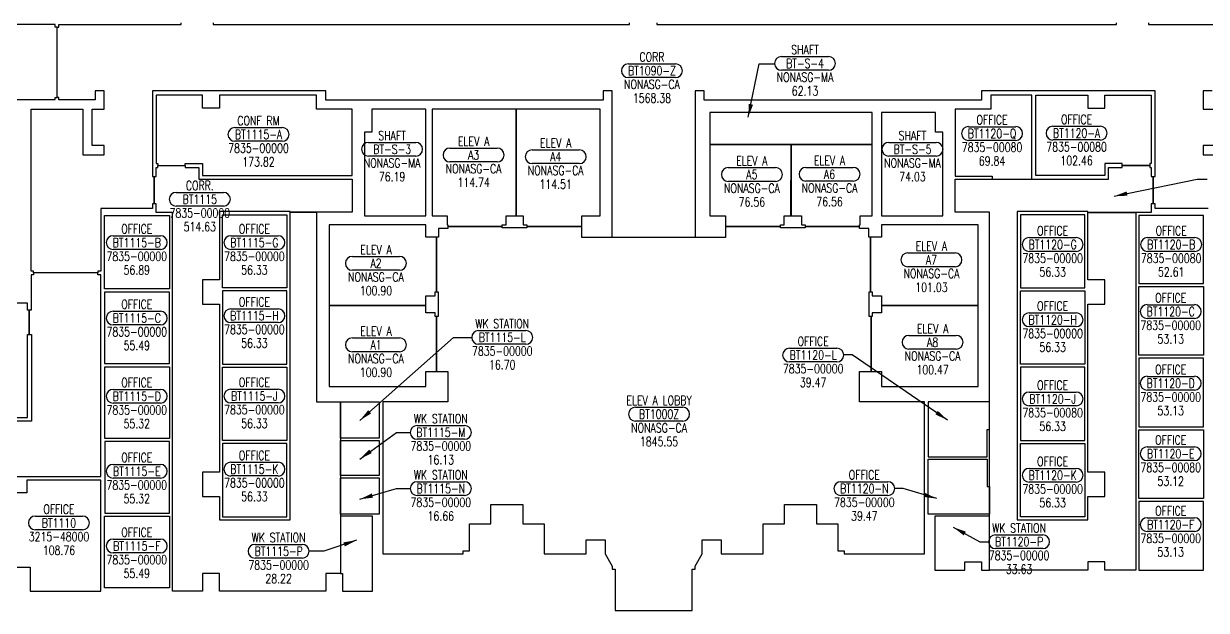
# Model space of a CAD drawing. Extents: x 3045 to 7103, y 18060 to 20148.
# Drawn here: x 4190 to 5742, y 18141 to 18911 of the extents above; entities that cross this region are included whole.
import ezdxf
from ezdxf.enums import TextEntityAlignment as Align

# ---------------------------------------------------------------- set-up
doc = ezdxf.new("R2010")
doc.units = 0
doc.header["$MEASUREMENT"] = 0
doc.layers.get('0').update_dxf_attribs({"linetype": 'CONTINUOUS'})
for name, color, linetype in [('AREA', 3, 'CONTINUOUS'), ('AREA2', 1, 'CONTINUOUS'), ('COSTC', 6, 'CONTINUOUS'), ('PLINE2', 5, 'CONTINUOUS'), ('ROOMNA', 4, 'CONTINUOUS'), ('ROOMNO', 4, 'CONTINUOUS'), ('ROOMOV', 4, 'CONTINUOUS')]:
    doc.layers.add(name, color=color, linetype=linetype)
doc.styles.get("Standard").update_dxf_attribs({"font": 'simplex.shx', "width": 0.75})
doc.dimstyles.get("Standard").update_dxf_attribs({"dimtxt": 0.18, "dimasz": 0.18, "dimexe": 0.18, "dimexo": 0.0625, "dimgap": 0.09, "dimtad": 0, "dimtih": 1, "dimtoh": 1, "dimdec": 4, "dimzin": 0, "dimtxsty": 'STANDARD', "dimcen": 0.09, "dimazin": 3, "dimtfac": 1, "dimtdec": 4, "dimtofl": 0, "dimtmove": 0, "dimatfit": 3, "dimtolj": 1, "dimtzin": 0})

# ---------------------------------------------------------------- blocks, each defined once
blk = doc.blocks.new('ROOM')
at = {"layer": 'ROOMOV'}
for p, q in [((-31, 9), (31, 9)), ((31, -9), (-31, -9))]:
    blk.add_line(p, q, dxfattribs=at)
for centre, start, end in [((-31, 0), 90, 270), ((31, 0), 270, 90)]:
    blk.add_arc(centre, 9.04, start, end, dxfattribs=at)
at = {"color": 0, "width": 0.75, "flags": 1}
for tag, p in [('FLTYPE', (-60, -48)), ('FLFIN', (-60, -36)), ('USER1', (60, -48)), ('ICRA', (60, -36)), ('FLCOND', (-60, -60)), ('USER2', (60, -60)), ('WLFIN', (-60, -72)), ('SITE', (-24, -72)), ('UCODE', (24, -72)), ('USER3', (60, -72)), ('WLCOND', (-60, -96)), ('WLTYPE', (-60, -84)), ('BLDG', (-24, -84)), ('FLR', (-24, -96)), ('UDESC', (24, -84)), ('FCODE', (24, -96)), ('USER4', (60, -84)), ('USER5', (60, -96)), ('CLFIN', (-60, -108)), ('COSTCD', (-24, -108)), ('FDESC', (24, -108)), ('USER6', (60, -108)), ('CLTYPE', (-60, -120)), ('DEPTD', (-24, -120)), ('DIVISION', (24, -120)), ('USER7', (60, -120)), ('CLCOND', (-60, -132)), ('RDES', (-24, -132)), ('CONTACT', (24, -132)), ('USER8', (60, -132)), ('CLHT', (-60, -144)), ('BASE', (-60, -156)), ('CHDATE', (-24, -144)), ('CBACK', (-24, -156)), ('PRCONTACT', (24, -156)), ('OCCUP', (24, -144)), ('BLOCK2', (60, -156)), ('BLOCK', (60, -144))]:
    blk.add_attdef(tag, text='', height=6, dxfattribs=at).set_placement(p, align=Align.MIDDLE_CENTER)
at = {"layer": 'AREA', "width": 0.75}
blk.add_attdef('AREA', text='', height=12, dxfattribs=at).set_placement((0, -36), align=Align.MIDDLE_CENTER)
at = {"layer": 'AREA2', "width": 0.75}
blk.add_attdef('AREA2', text='', height=12, dxfattribs=at).set_placement((0, -36), align=Align.MIDDLE_CENTER)
at = {"layer": 'COSTC', "width": 0.75}
blk.add_attdef('COSTC', text='', height=12, dxfattribs=at).set_placement((0, -18), align=Align.MIDDLE_CENTER)
at = {"layer": 'ROOMNA', "width": 0.75}
for tag, p in [('RMNAA', (0, 54)), ('RMNAB', (0, 36)), ('RMNAC', (0, 18))]:
    blk.add_attdef(tag, text='', height=12, dxfattribs=at).set_placement(p, align=Align.MIDDLE_CENTER)
at = {"layer": 'ROOMNO', "width": 0.75}
blk.add_attdef('RMNU', text='', height=12, dxfattribs=at).set_placement((0, 0), align=Align.MIDDLE_CENTER)

msp = doc.modelspace()

# ---------------------------------------------------------------- linework, layer by layer
at = {"layer": 'PLINE2', "color": 6}
for points in [[(4181.5, 18811.2), (4231.5, 18811.2), (4231.5, 18814.2), (4234, 18814.2), (4234, 18906.2), (4231.5, 18906.2), (4231.5, 18909.7), (4181, 18909.7)], [(5744.3, 18668.2), (5674.5, 18668.2), (5674.5, 18674.2), (5672, 18674.2), (5672, 18710.2), (5674.5, 18710.2), (5674.5, 18822.8), (5447, 18822.8), (5447, 18810.6), (5083, 18810.6), (5083, 18822.8), (5071, 18822.8), (5071, 18630.3), (4962.5, 18630.3), (4962.5, 18822.8), (4950.5, 18822.8), (4950.5, 18810.6), (4586.5, 18810.6), (4586.5, 18822.8), (4359, 18822.8), (4359, 18710.2), (4361.5, 18710.2), (4361.5, 18674.2), (4359, 18674.2), (4359, 18668.2), (4291.3, 18668.2), (4291.3, 18586.2), (4287.3, 18586.2), (4287.3, 18583.7), (4203.3, 18583.7), (4203.3, 18586.2), (4200, 18586.2), (4200, 18798.8), (4268, 18798.8), (4268, 18738.8), (4296, 18738.8), (4296, 18750.8), (4280, 18750.8), (4280, 18798.8), (4296, 18798.8), (4296, 18822.8), (4284, 18822.8), (4284, 18810.8), (4236.5, 18810.8), (4236.5, 18814.2), (4234, 18814.2), (4234, 18906.2), (4236.5, 18906.2), (4236.5, 18909.7), (4396.8, 18909.7), (4396.8, 18912.2)], [(4438.8, 18912.2), (4438.8, 18909.7), (4985.1, 18909.7), (4985.1, 18912.2)], [(5021.1, 18912.2), (5021.1, 18909.7), (5624, 18909.7), (5624, 18912.2)], [(5666, 18912.2), (5666, 18909.7), (5797, 18909.7)], [(5749.5, 18822.8), (5737.5, 18822.8), (5737.5, 18798.8), (5753.5, 18798.8)], [(5753.5, 18750.8), (5737.5, 18750.8), (5737.5, 18738.8), (5765.5, 18738.8)], [(4132.4, 18316.6), (4291.3, 18316.6), (4291.3, 18581.2), (4287.3, 18581.2), (4287.3, 18583.7), (4203.3, 18583.7), (4203.3, 18581.2), (4200, 18581.2), (4200, 18534.7), (4197.6, 18534.7), (4197.6, 18502.7), (4200.3, 18502.7), (4200.3, 18389), (4062.5, 18389)]]:
    msp.add_lwpolyline(points, dxfattribs=at)
for points in [[(4364, 18817.2), (4364, 18727.2), (4366, 18727.2), (4366, 18724.7), (4402, 18724.7), (4402, 18727.2), (4425, 18727.2), (4425, 18711.7), (4621, 18711.7), (4621, 18798.8), (4574.5, 18798.8), (4574.5, 18817.2), (4447, 18817.2), (4447, 18800.2), (4425, 18800.2), (4425, 18817.2)], [(5513, 18817.2), (5459, 18817.2), (5459, 18798.8), (5412.5, 18798.8), (5412.5, 18710.7), (5461, 18710.7), (5461, 18706.7), (5513, 18706.7)], [(5669.5, 18727.2), (5667.5, 18727.2), (5667.5, 18724.7), (5631.5, 18724.7), (5631.5, 18727.2), (5608.5, 18727.2), (5608.5, 18711.7), (5518, 18711.7), (5518, 18817.2), (5586.5, 18817.2), (5586.5, 18800.2), (5608.5, 18800.2), (5608.5, 18817.2), (5669.5, 18817.2)], [(4718, 18798.7), (4647, 18798.7), (4647, 18768.3), (4637.5, 18768.3), (4637.5, 18658.8), (4718, 18658.8)], [(4836.5, 18798.7), (4726, 18798.7), (4726, 18658.8), (4746, 18658.8), (4746, 18646.8), (4746.5, 18646.8), (4746.5, 18644.8), (4818, 18644.8), (4818, 18646.8), (4823, 18646.8), (4823, 18658.8), (4836.5, 18658.8)], [(4946.7, 18798.7), (4836.5, 18798.7), (4836.5, 18658.8), (4845.5, 18658.8), (4845.5, 18646.8), (4850.5, 18646.8), (4850.5, 18644.8), (4922.5, 18644.8), (4922.5, 18658.8), (4926.5, 18658.8), (4926.5, 18658.8), (4946.7, 18658.8)], [(5303.5, 18794.3), (5090.5, 18794.3), (5090.5, 18752.3), (5303.5, 18752.3)], [(5396, 18768.3), (5386.5, 18768.3), (5386.5, 18794.3), (5315.5, 18794.3), (5315.5, 18658.8), (5396, 18658.8)], [(5197, 18752.3), (5090.5, 18752.3), (5090.5, 18658.8), (5107, 18658.8), (5111, 18658.8), (5111, 18646.8), (5111, 18644.8), (5183, 18644.8), (5183, 18646.8), (5188, 18646.8), (5188, 18658.8), (5196.9, 18658.8)], [(5303.5, 18752.3), (5197, 18752.3), (5197, 18658.8), (5210.5, 18658.8), (5210.5, 18646.8), (5215.5, 18646.8), (5215.5, 18644.8), (5287, 18644.8), (5287, 18646.7), (5287.5, 18646.7), (5287.5, 18658.8), (5303.5, 18658.8)], [(4385.5, 18663.2), (4364, 18663.2), (4364, 18674.2), (4361.5, 18674.2), (4361.5, 18710.2), (4364, 18710.2), (4364, 18722.2), (4366, 18722.2), (4366, 18724.7), (4402, 18724.7), (4402, 18722.2), (4420, 18722.2), (4420, 18706.7), (4621, 18706.7), (4621, 18663.3), (4539.7, 18663.3), (4539.7, 18664.2), (4447, 18664.2), (4447, 18574.7), (4425, 18574.7), (4425, 18542.7), (4447, 18542.7), (4447, 18322.2), (4425, 18322.2), (4425, 18290.2), (4447, 18290.2), (4447, 18259.6), (4539.7, 18259.6), (4539.7, 18663.3), (4574.5, 18663.3), (4574.5, 18414.3), (4574.5, 18414.3), (4606, 18414.3), (4606, 18189.1), (4586.5, 18189.1), (4586.5, 18166.1), (4447, 18166.1), (4447, 18189.1), (4425, 18189.1), (4425, 18166.1), (4385.5, 18166.1)], [(5513, 18706.7), (5613.5, 18706.7), (5613.5, 18722.2), (5631.5, 18722.2), (5631.5, 18724.7), (5667.5, 18724.7), (5667.5, 18722.2), (5669.5, 18722.2), (5669.5, 18710.2), (5672, 18710.2), (5672, 18674.2), (5669.5, 18674.2), (5669.5, 18663.2), (5586.5, 18663.2), (5586.5, 18664.2), (5493.7, 18664.2), (5493.7, 18259.6), (5586.5, 18259.6), (5586.5, 18290.2), (5608.5, 18290.2), (5608.5, 18322.2), (5586.5, 18322.2), (5586.5, 18542.7), (5608.5, 18542.7), (5608.5, 18574.7), (5586.5, 18574.7), (5586.5, 18663.2), (5649.2, 18663.2), (5649.2, 18193.5), (5608.5, 18193.5), (5608.5, 18204.5), (5586.5, 18204.5), (5586.5, 18193.5), (5457.3, 18193.5), (5457.3, 18204.5), (5457.3, 18204.5), (5457.3, 18414.3), (5457.3, 18414.3), (5457.3, 18663.3), (5412.5, 18663.3), (5412.5, 18706.7), (5461, 18706.7), (5461, 18706.7), (5513, 18706.7)], [(4197.6, 18534.7), (4195.3, 18534.7), (4195.3, 18544.2), (4066.5, 18544.2), (4066.5, 18664.2), (4005.2, 18664.2), (4005.2, 18587.2), (4003, 18587.2), (4003, 18556.5), (4005.2, 18556.5), (4005.2, 18548.1), (3883, 18548.1), (3883, 18394), (4026.5, 18394), (4026.5, 18391.5), (4062.5, 18391.5), (4062.5, 18394), (4195.3, 18394), (4195.3, 18502.7), (4197.6, 18502.7)], [(4381.3, 18659.1), (4381.3, 18562.7), (4296.3, 18562.7), (4296.3, 18659.1)], [(4535.6, 18660.1), (4535.6, 18564.1), (4451.1, 18564.1), (4451.1, 18660.1)], [(5497.8, 18660.1), (5497.8, 18564.1), (5582.3, 18564.1), (5582.3, 18660.1)], [(5653.3, 18659.1), (5653.3, 18570), (5738.3, 18570), (5738.3, 18659.1)], [(4732, 18630.7), (4730, 18630.7), (4730, 18630.8), (4718, 18630.8), (4718, 18646.8), (4591, 18646.8), (4591, 18540.8), (4718, 18540.8), (4718, 18553.8), (4730, 18553.8), (4730, 18558.8), (4732, 18558.8)], [(5111, 18630.3), (4922.5, 18630.3), (4922.5, 18644.8), (4850.5, 18644.8), (4850.5, 18642.8), (4818, 18642.8), (4818, 18644.8), (4746.5, 18644.8), (4746.5, 18642.2), (4734.5, 18642.2), (4734.5, 18630.7), (4732, 18630.7), (4732, 18558.8), (4734, 18558.8), (4734, 18526.3), (4732, 18526.3), (4732, 18454.3), (4746.5, 18454.3), (4746.5, 18414.3), (4661.5, 18414.3), (4661.5, 18214.7), (4766.7, 18214.7), (4766.7, 18219), (4775.2, 18219), (4775.2, 18254.2), (4803.2, 18254.2), (4803.2, 18279.7), (4845.2, 18279.7), (4845.2, 18254.2), (4873.2, 18254.2), (4873.2, 18214.7), (4928.2, 18214.7), (4928.2, 18233.2), (4953.2, 18233.2), (4953.2, 18214.7), (4962.2, 18198.7), (4962.2, 18194.7), (4966.2, 18194.7), (4966.2, 18140.7), (5067.2, 18140.7), (5067.2, 18194.7), (5071.2, 18194.7), (5071.2, 18198.7), (5080.2, 18214.7), (5080.2, 18233.2), (5105.2, 18233.2), (5105.2, 18214.7), (5160.2, 18214.7), (5160.2, 18254.2), (5188.2, 18254.2), (5188.2, 18279.7), (5230.2, 18279.7), (5230.2, 18254.2), (5258.2, 18254.2), (5258.2, 18219), (5266.7, 18219), (5266.7, 18214.7), (5372, 18214.7), (5372, 18414.3), (5287, 18414.3), (5287, 18454.3), (5302.3, 18454.3), (5302.3, 18526.3), (5299.5, 18526.3), (5299.5, 18558.8), (5301.2, 18558.8), (5301.2, 18630.7), (5299, 18630.7), (5299, 18642.2), (5287, 18642.2), (5287, 18644.8), (5215.5, 18644.8), (5215.5, 18642.8), (5183, 18642.8), (5183, 18644.8), (5111, 18644.8)], [(5315.5, 18630.8), (5303.5, 18630.8), (5303.5, 18630.7), (5301.2, 18630.7), (5301.2, 18558.8), (5303.5, 18558.8), (5303.5, 18553.8), (5315.5, 18553.8), (5315.5, 18540.8), (5442.5, 18540.8), (5442.5, 18646.8), (5315.5, 18646.8)], [(4381.3, 18464.6), (4381.3, 18558.6), (4296.3, 18558.6), (4296.3, 18464.6)], [(4535.6, 18464), (4535.6, 18560), (4451.1, 18560), (4451.1, 18464)], [(5497.8, 18464), (5497.8, 18560), (5582.3, 18560), (5582.3, 18464)], [(5653.3, 18475.8), (5653.3, 18565.8), (5738.3, 18565.8), (5738.3, 18475.8)], [(4732, 18526.3), (4730, 18526.3), (4730, 18531.3), (4718, 18531.3), (4718, 18540.8), (4591, 18540.8), (4591, 18434.8), (4718, 18434.8), (4718, 18454.3), (4732, 18454.3)], [(5442.5, 18540.8), (5315.5, 18540.8), (5315.5, 18531.3), (5303.5, 18531.3), (5303.5, 18526.3), (5302.3, 18526.3), (5302.3, 18454.3), (5303.5, 18454.3), (5303.5, 18454.3), (5315.5, 18454.3), (5315.5, 18434.8), (5442.5, 18434.8)], [(5653.3, 18471.7), (5653.3, 18381.7), (5738.3, 18381.7), (5738.3, 18471.7)], [(4381.3, 18460.5), (4381.3, 18366.5), (4296.6, 18366.5), (4296.6, 18460.5)], [(4535.6, 18459.8), (4535.6, 18363.8), (4451.1, 18363.8), (4451.1, 18459.8)], [(5497.8, 18459.8), (5497.8, 18363.8), (5582.3, 18363.8), (5582.3, 18459.8)], [(4606, 18366.7), (4606, 18414.3), (4656.5, 18414.3), (4656.5, 18366.7)], [(5457.3, 18414.3), (5377, 18414.3), (5377, 18342.3), (5454.3, 18342.3), (5454.3, 18378.3), (5457.3, 18378.3)], [(5738.3, 18377.6), (5738.3, 18287.6), (5653.3, 18287.6), (5653.3, 18377.6)], [(4381.3, 18268.3), (4381.3, 18362.3), (4296.6, 18362.3), (4296.6, 18268.3)], [(4535.6, 18263.7), (4535.6, 18359.7), (4451.1, 18359.7), (4451.1, 18263.7)], [(4656.5, 18363.7), (4656.5, 18317.7), (4606, 18317.7), (4606, 18363.7)], [(5497.8, 18263.7), (5497.8, 18359.7), (5582.3, 18359.7), (5582.3, 18263.7)], [(5454.3, 18339.3), (5454.3, 18303.2), (5457.3, 18303.2), (5457.3, 18267.2), (5377, 18267.2), (5377, 18339.3)], [(4291.3, 18311.6), (4194.5, 18311.6), (4194.5, 18295.2), (4177.9, 18295.2), (4177.9, 18289.2), (4175.4, 18289.2), (4175.4, 18257.2), (4177.9, 18257.2), (4177.9, 18197.5), (4198.9, 18197.5), (4198.9, 18166.1), (4291.3, 18166.1)], [(4606, 18267.2), (4606, 18314.7), (4656.5, 18314.7), (4656.5, 18267.2)], [(5653.3, 18283.5), (5653.3, 18193.5), (5738.3, 18193.5), (5738.3, 18283.5)], [(4381.3, 18264.2), (4381.3, 18170.2), (4296.3, 18170.2), (4296.3, 18264.2)], [(4606, 18264.2), (4606, 18189.1), (4608.5, 18189.1), (4608.5, 18166.1), (4648, 18166.1), (4648, 18264.2)], [(5457.3, 18264.2), (5385.5, 18264.2), (5385.5, 18193.5), (5425, 18193.5), (5425, 18204.5), (5447, 18204.5), (5447, 18193.5), (5457.3, 18193.5)]]:
    msp.add_lwpolyline(points, close=True, dxfattribs=at)

# ---------------------------------------------------------------- block references
at = {"layer": 'ROOMNO', "color": 2}
ref = msp.add_blockref('ROOM', (5014.5, 18849.2), dxfattribs=at)
ref.add_attrib('RMNU', 'BT1090-Z', dxfattribs={"height": 12, "width": 0.75}).set_placement((5014.5, 18849.2), align=Align.MIDDLE_CENTER)
ref.add_attrib('RMNAC', 'CORR', dxfattribs={"layer": 'ROOMNA', "height": 12, "width": 0.75}).set_placement((5014.5, 18867.2), align=Align.MIDDLE_CENTER)
ref.add_attrib('COSTC', 'NONASG-CA', dxfattribs={"layer": 'COSTC', "height": 12, "width": 0.75}).set_placement((5014.5, 18831.2), align=Align.MIDDLE_CENTER)
ref.add_attrib('AREA2', '1568.38', dxfattribs={"layer": 'AREA2', "height": 12, "width": 0.75}).set_placement((5014.5, 18813.2), align=Align.MIDDLE_CENTER)
ref = msp.add_blockref('ROOM', (5215.3, 18858.7), dxfattribs=at)
ref.add_attrib('RMNU', 'BT-S-4', dxfattribs={"height": 12, "width": 0.75}).set_placement((5215.3, 18858.7), align=Align.MIDDLE_CENTER)
ref.add_attrib('RMNAC', 'SHAFT', dxfattribs={"layer": 'ROOMNA', "height": 12, "width": 0.75}).set_placement((5215.3, 18876.7), align=Align.MIDDLE_CENTER)
ref.add_attrib('COSTC', 'NONASG-MA', dxfattribs={"layer": 'COSTC', "height": 12, "width": 0.75}).set_placement((5215.3, 18840.7), align=Align.MIDDLE_CENTER)
ref.add_attrib('AREA2', '62.13', dxfattribs={"layer": 'AREA2', "height": 12, "width": 0.75}).set_placement((5215.3, 18822.7), align=Align.MIDDLE_CENTER)
ref = msp.add_blockref('ROOM', (5571.6, 18767.2), dxfattribs=at)
ref.add_attrib('RMNU', 'BT1120-A', dxfattribs={"height": 12, "width": 0.75}).set_placement((5571.6, 18767.2), align=Align.MIDDLE_CENTER)
ref.add_attrib('RMNAC', 'OFFICE', dxfattribs={"layer": 'ROOMNA', "height": 12, "width": 0.75}).set_placement((5571.6, 18785.2), align=Align.MIDDLE_CENTER)
ref.add_attrib('COSTC', '7835-00080', dxfattribs={"layer": 'COSTC', "height": 12, "width": 0.75}).set_placement((5571.6, 18749.2), align=Align.MIDDLE_CENTER)
ref.add_attrib('AREA2', '102.46', dxfattribs={"layer": 'AREA2', "height": 12, "width": 0.75}).set_placement((5571.6, 18731.2), align=Align.MIDDLE_CENTER)
at = {"layer": 'ROOMNO'}
ref = msp.add_blockref('ROOM', (4498.3, 18765.5), dxfattribs=at)
ref.add_attrib('RMNU', 'BT1115-A', dxfattribs={"height": 12, "width": 0.75}).set_placement((4498.3, 18765.5), align=Align.MIDDLE_CENTER)
ref.add_attrib('RMNAC', 'CONF RM', dxfattribs={"layer": 'ROOMNA', "height": 12, "width": 0.75}).set_placement((4498.3, 18783.5), align=Align.MIDDLE_CENTER)
ref.add_attrib('COSTC', '7835-00000', dxfattribs={"layer": 'COSTC', "height": 12, "width": 0.75}).set_placement((4498.3, 18747.5), align=Align.MIDDLE_CENTER)
ref.add_attrib('AREA2', '173.82', dxfattribs={"layer": 'AREA2', "height": 12, "width": 0.75}).set_placement((4498.3, 18729.5), align=Align.MIDDLE_CENTER)
at = {"layer": 'ROOMNO', "color": 2}
ref = msp.add_blockref('ROOM', (5460.7, 18766.7), dxfattribs=at)
ref.add_attrib('RMNU', 'BT1120-Q', dxfattribs={"height": 12, "width": 0.75}).set_placement((5460.7, 18766.7), align=Align.MIDDLE_CENTER)
ref.add_attrib('RMNAC', 'OFFICE', dxfattribs={"layer": 'ROOMNA', "height": 12, "width": 0.75}).set_placement((5460.7, 18784.7), align=Align.MIDDLE_CENTER)
ref.add_attrib('COSTC', '7835-00080', dxfattribs={"layer": 'COSTC', "height": 12, "width": 0.75}).set_placement((5460.7, 18748.7), align=Align.MIDDLE_CENTER)
ref.add_attrib('AREA2', '69.84', dxfattribs={"layer": 'AREA2', "height": 12, "width": 0.75}).set_placement((5460.7, 18730.7), align=Align.MIDDLE_CENTER)
ref = msp.add_blockref('ROOM', (4673.6, 18746), dxfattribs=at)
ref.add_attrib('RMNU', 'BT-S-3', dxfattribs={"height": 12, "width": 0.75}).set_placement((4673.6, 18746), align=Align.MIDDLE_CENTER)
ref.add_attrib('RMNAC', 'SHAFT', dxfattribs={"layer": 'ROOMNA', "height": 12, "width": 0.75}).set_placement((4673.6, 18764), align=Align.MIDDLE_CENTER)
ref.add_attrib('COSTC', 'NONASG-MA', dxfattribs={"layer": 'COSTC', "height": 12, "width": 0.75}).set_placement((4673.6, 18728), align=Align.MIDDLE_CENTER)
ref.add_attrib('AREA2', '76.19', dxfattribs={"layer": 'AREA2', "height": 12, "width": 0.75}).set_placement((4673.6, 18710), align=Align.MIDDLE_CENTER)
ref = msp.add_blockref('ROOM', (4780.5, 18738.5), dxfattribs=at)
ref.add_attrib('RMNU', 'A3', dxfattribs={"height": 12, "width": 0.75}).set_placement((4780.5, 18738.5), align=Align.MIDDLE_CENTER)
ref.add_attrib('RMNAC', 'ELEV A', dxfattribs={"layer": 'ROOMNA', "height": 12, "width": 0.75}).set_placement((4780.5, 18756.5), align=Align.MIDDLE_CENTER)
ref.add_attrib('COSTC', 'NONASG-CA', dxfattribs={"layer": 'COSTC', "height": 12, "width": 0.75}).set_placement((4780.5, 18720.5), align=Align.MIDDLE_CENTER)
ref.add_attrib('AREA2', '114.74', dxfattribs={"layer": 'AREA2', "height": 12, "width": 0.75}).set_placement((4780.5, 18702.5), align=Align.MIDDLE_CENTER)
ref = msp.add_blockref('ROOM', (4888.2, 18736.2), dxfattribs=at)
ref.add_attrib('RMNU', 'A4', dxfattribs={"height": 12, "width": 0.75}).set_placement((4888.2, 18736.2), align=Align.MIDDLE_CENTER)
ref.add_attrib('RMNAC', 'ELEV A', dxfattribs={"layer": 'ROOMNA', "height": 12, "width": 0.75}).set_placement((4888.2, 18754.2), align=Align.MIDDLE_CENTER)
ref.add_attrib('COSTC', 'NONASG-CA', dxfattribs={"layer": 'COSTC', "height": 12, "width": 0.75}).set_placement((4888.2, 18718.2), align=Align.MIDDLE_CENTER)
ref.add_attrib('AREA2', '114.51', dxfattribs={"layer": 'AREA2', "height": 12, "width": 0.75}).set_placement((4888.2, 18700.2), align=Align.MIDDLE_CENTER)
ref = msp.add_blockref('ROOM', (5356.3, 18746), dxfattribs=at)
ref.add_attrib('RMNU', 'BT-S-5', dxfattribs={"height": 12, "width": 0.75}).set_placement((5356.3, 18746), align=Align.MIDDLE_CENTER)
ref.add_attrib('RMNAC', 'SHAFT', dxfattribs={"layer": 'ROOMNA', "height": 12, "width": 0.75}).set_placement((5356.3, 18764), align=Align.MIDDLE_CENTER)
ref.add_attrib('COSTC', 'NONASG-MA', dxfattribs={"layer": 'COSTC', "height": 12, "width": 0.75}).set_placement((5356.3, 18728), align=Align.MIDDLE_CENTER)
ref.add_attrib('AREA2', '74.03', dxfattribs={"layer": 'AREA2', "height": 12, "width": 0.75}).set_placement((5356.3, 18710), align=Align.MIDDLE_CENTER)
ref = msp.add_blockref('ROOM', (5145.6, 18712.9), dxfattribs=at)
ref.add_attrib('RMNU', 'A5', dxfattribs={"height": 12, "width": 0.75}).set_placement((5145.6, 18712.9), align=Align.MIDDLE_CENTER)
ref.add_attrib('RMNAC', 'ELEV A', dxfattribs={"layer": 'ROOMNA', "height": 12, "width": 0.75}).set_placement((5145.6, 18730.9), align=Align.MIDDLE_CENTER)
ref.add_attrib('COSTC', 'NONASG-CA', dxfattribs={"layer": 'COSTC', "height": 12, "width": 0.75}).set_placement((5145.6, 18694.9), align=Align.MIDDLE_CENTER)
ref.add_attrib('AREA2', '76.56', dxfattribs={"layer": 'AREA2', "height": 12, "width": 0.75}).set_placement((5145.6, 18676.9), align=Align.MIDDLE_CENTER)
ref = msp.add_blockref('ROOM', (5247.5, 18713.2), dxfattribs=at)
ref.add_attrib('RMNU', 'A6', dxfattribs={"height": 12, "width": 0.75}).set_placement((5247.5, 18713.2), align=Align.MIDDLE_CENTER)
ref.add_attrib('RMNAC', 'ELEV A', dxfattribs={"layer": 'ROOMNA', "height": 12, "width": 0.75}).set_placement((5247.5, 18731.2), align=Align.MIDDLE_CENTER)
ref.add_attrib('COSTC', 'NONASG-CA', dxfattribs={"layer": 'COSTC', "height": 12, "width": 0.75}).set_placement((5247.5, 18695.2), align=Align.MIDDLE_CENTER)
ref.add_attrib('AREA2', '76.56', dxfattribs={"layer": 'AREA2', "height": 12, "width": 0.75}).set_placement((5247.5, 18677.2), align=Align.MIDDLE_CENTER)
ref = msp.add_blockref('ROOM', (4421.3, 18680.4), dxfattribs=at)
ref.add_attrib('RMNU', 'BT1115', dxfattribs={"height": 12, "width": 0.75}).set_placement((4421.3, 18680.4), align=Align.MIDDLE_CENTER)
ref.add_attrib('RMNAC', 'CORR.', dxfattribs={"layer": 'ROOMNA', "height": 12, "width": 0.75}).set_placement((4421.3, 18698.4), align=Align.MIDDLE_CENTER)
ref.add_attrib('COSTC', '7835-00000', dxfattribs={"layer": 'COSTC', "height": 12, "width": 0.75}).set_placement((4421.3, 18662.4), align=Align.MIDDLE_CENTER)
ref.add_attrib('AREA2', '514.63', dxfattribs={"layer": 'AREA2', "height": 12, "width": 0.75}).set_placement((4421.3, 18644.4), align=Align.MIDDLE_CENTER)
ref = msp.add_blockref('ROOM', (4338.6, 18623.5), dxfattribs=at)
ref.add_attrib('RMNU', 'BT1115-B', dxfattribs={"height": 12, "width": 0.75}).set_placement((4338.6, 18623.5), align=Align.MIDDLE_CENTER)
ref.add_attrib('RMNAC', 'OFFICE', dxfattribs={"layer": 'ROOMNA', "height": 12, "width": 0.75}).set_placement((4338.6, 18641.5), align=Align.MIDDLE_CENTER)
ref.add_attrib('COSTC', '7835-00000', dxfattribs={"layer": 'COSTC', "height": 12, "width": 0.75}).set_placement((4338.6, 18605.5), align=Align.MIDDLE_CENTER)
ref.add_attrib('AREA2', '56.89', dxfattribs={"layer": 'AREA2', "height": 12, "width": 0.75}).set_placement((4338.6, 18587.5), align=Align.MIDDLE_CENTER)
ref = msp.add_blockref('ROOM', (4492.9, 18623.5), dxfattribs=at)
ref.add_attrib('RMNU', 'BT1115-G', dxfattribs={"height": 12, "width": 0.75}).set_placement((4492.9, 18623.5), align=Align.MIDDLE_CENTER)
ref.add_attrib('RMNAC', 'OFFICE', dxfattribs={"layer": 'ROOMNA', "height": 12, "width": 0.75}).set_placement((4492.9, 18641.5), align=Align.MIDDLE_CENTER)
ref.add_attrib('COSTC', '7835-00000', dxfattribs={"layer": 'COSTC', "height": 12, "width": 0.75}).set_placement((4492.9, 18605.5), align=Align.MIDDLE_CENTER)
ref.add_attrib('AREA2', '56.33', dxfattribs={"layer": 'AREA2', "height": 12, "width": 0.75}).set_placement((4492.9, 18587.5), align=Align.MIDDLE_CENTER)
ref = msp.add_blockref('ROOM', (5540.2, 18621), dxfattribs=at)
ref.add_attrib('RMNU', 'BT1120-G', dxfattribs={"height": 12, "width": 0.75}).set_placement((5540.2, 18621), align=Align.MIDDLE_CENTER)
ref.add_attrib('RMNAC', 'OFFICE', dxfattribs={"layer": 'ROOMNA', "height": 12, "width": 0.75}).set_placement((5540.2, 18639), align=Align.MIDDLE_CENTER)
ref.add_attrib('COSTC', '7835-00000', dxfattribs={"layer": 'COSTC', "height": 12, "width": 0.75}).set_placement((5540.2, 18603), align=Align.MIDDLE_CENTER)
ref.add_attrib('AREA2', '56.33', dxfattribs={"layer": 'AREA2', "height": 12, "width": 0.75}).set_placement((5540.2, 18585), align=Align.MIDDLE_CENTER)
ref = msp.add_blockref('ROOM', (5695.7, 18621), dxfattribs=at)
ref.add_attrib('RMNU', 'BT1120-B', dxfattribs={"height": 12, "width": 0.75}).set_placement((5695.7, 18621), align=Align.MIDDLE_CENTER)
ref.add_attrib('RMNAC', 'OFFICE', dxfattribs={"layer": 'ROOMNA', "height": 12, "width": 0.75}).set_placement((5695.7, 18639), align=Align.MIDDLE_CENTER)
ref.add_attrib('COSTC', '7835-00080', dxfattribs={"layer": 'COSTC', "height": 12, "width": 0.75}).set_placement((5695.7, 18603), align=Align.MIDDLE_CENTER)
ref.add_attrib('AREA2', '52.61', dxfattribs={"layer": 'AREA2', "height": 12, "width": 0.75}).set_placement((5695.7, 18585), align=Align.MIDDLE_CENTER)
ref = msp.add_blockref('ROOM', (4652.4, 18596.3), dxfattribs=at)
ref.add_attrib('RMNU', 'A2', dxfattribs={"height": 12, "width": 0.75}).set_placement((4652.4, 18596.3), align=Align.MIDDLE_CENTER)
ref.add_attrib('RMNAC', 'ELEV A', dxfattribs={"layer": 'ROOMNA', "height": 12, "width": 0.75}).set_placement((4652.4, 18614.3), align=Align.MIDDLE_CENTER)
ref.add_attrib('COSTC', 'NONASG-CA', dxfattribs={"layer": 'COSTC', "height": 12, "width": 0.75}).set_placement((4652.4, 18578.3), align=Align.MIDDLE_CENTER)
ref.add_attrib('AREA2', '100.90', dxfattribs={"layer": 'AREA2', "height": 12, "width": 0.75}).set_placement((4652.4, 18560.3), align=Align.MIDDLE_CENTER)
ref = msp.add_blockref('ROOM', (5381.2, 18600.9), dxfattribs=at)
ref.add_attrib('RMNU', 'A7', dxfattribs={"height": 12, "width": 0.75}).set_placement((5381.2, 18600.9), align=Align.MIDDLE_CENTER)
ref.add_attrib('RMNAC', 'ELEV A', dxfattribs={"layer": 'ROOMNA', "height": 12, "width": 0.75}).set_placement((5381.2, 18618.9), align=Align.MIDDLE_CENTER)
ref.add_attrib('COSTC', 'NONASG-CA', dxfattribs={"layer": 'COSTC', "height": 12, "width": 0.75}).set_placement((5381.2, 18582.9), align=Align.MIDDLE_CENTER)
ref.add_attrib('AREA2', '101.03', dxfattribs={"layer": 'AREA2', "height": 12, "width": 0.75}).set_placement((5381.2, 18564.9), align=Align.MIDDLE_CENTER)
ref = msp.add_blockref('ROOM', (4338.6, 18524.4), dxfattribs=at)
ref.add_attrib('RMNU', 'BT1115-C', dxfattribs={"height": 12, "width": 0.75}).set_placement((4338.6, 18524.4), align=Align.MIDDLE_CENTER)
ref.add_attrib('RMNAC', 'OFFICE', dxfattribs={"layer": 'ROOMNA', "height": 12, "width": 0.75}).set_placement((4338.6, 18542.4), align=Align.MIDDLE_CENTER)
ref.add_attrib('COSTC', '7835-00000', dxfattribs={"layer": 'COSTC', "height": 12, "width": 0.75}).set_placement((4338.6, 18506.4), align=Align.MIDDLE_CENTER)
ref.add_attrib('AREA2', '55.49', dxfattribs={"layer": 'AREA2', "height": 12, "width": 0.75}).set_placement((4338.6, 18488.4), align=Align.MIDDLE_CENTER)
ref = msp.add_blockref('ROOM', (4492.9, 18527.5), dxfattribs=at)
ref.add_attrib('RMNU', 'BT1115-H', dxfattribs={"height": 12, "width": 0.75}).set_placement((4492.9, 18527.5), align=Align.MIDDLE_CENTER)
ref.add_attrib('RMNAC', 'OFFICE', dxfattribs={"layer": 'ROOMNA', "height": 12, "width": 0.75}).set_placement((4492.9, 18545.5), align=Align.MIDDLE_CENTER)
ref.add_attrib('COSTC', '7835-00000', dxfattribs={"layer": 'COSTC', "height": 12, "width": 0.75}).set_placement((4492.9, 18509.5), align=Align.MIDDLE_CENTER)
ref.add_attrib('AREA2', '56.33', dxfattribs={"layer": 'AREA2', "height": 12, "width": 0.75}).set_placement((4492.9, 18491.5), align=Align.MIDDLE_CENTER)
ref = msp.add_blockref('ROOM', (5540.2, 18522.2), dxfattribs=at)
ref.add_attrib('RMNU', 'BT1120-H', dxfattribs={"height": 12, "width": 0.75}).set_placement((5540.2, 18522.2), align=Align.MIDDLE_CENTER)
ref.add_attrib('RMNAC', 'OFFICE', dxfattribs={"layer": 'ROOMNA', "height": 12, "width": 0.75}).set_placement((5540.2, 18540.2), align=Align.MIDDLE_CENTER)
ref.add_attrib('COSTC', '7835-00000', dxfattribs={"layer": 'COSTC', "height": 12, "width": 0.75}).set_placement((5540.2, 18504.2), align=Align.MIDDLE_CENTER)
ref.add_attrib('AREA2', '56.33', dxfattribs={"layer": 'AREA2', "height": 12, "width": 0.75}).set_placement((5540.2, 18486.2), align=Align.MIDDLE_CENTER)
ref = msp.add_blockref('ROOM', (5695.1, 18533), dxfattribs=at)
ref.add_attrib('RMNU', 'BT1120-C', dxfattribs={"height": 12, "width": 0.75}).set_placement((5695.1, 18533), align=Align.MIDDLE_CENTER)
ref.add_attrib('RMNAC', 'OFFICE', dxfattribs={"layer": 'ROOMNA', "height": 12, "width": 0.75}).set_placement((5695.1, 18551), align=Align.MIDDLE_CENTER)
ref.add_attrib('COSTC', '7835-00000', dxfattribs={"layer": 'COSTC', "height": 12, "width": 0.75}).set_placement((5695.1, 18515), align=Align.MIDDLE_CENTER)
ref.add_attrib('AREA2', '53.13', dxfattribs={"layer": 'AREA2', "height": 12, "width": 0.75}).set_placement((5695.1, 18497), align=Align.MIDDLE_CENTER)
ref = msp.add_blockref('ROOM', (4652.4, 18489.3), dxfattribs=at)
ref.add_attrib('RMNU', 'A1', dxfattribs={"height": 12, "width": 0.75}).set_placement((4652.4, 18489.3), align=Align.MIDDLE_CENTER)
ref.add_attrib('RMNAC', 'ELEV A', dxfattribs={"layer": 'ROOMNA', "height": 12, "width": 0.75}).set_placement((4652.4, 18507.3), align=Align.MIDDLE_CENTER)
ref.add_attrib('COSTC', 'NONASG-CA', dxfattribs={"layer": 'COSTC', "height": 12, "width": 0.75}).set_placement((4652.4, 18471.3), align=Align.MIDDLE_CENTER)
ref.add_attrib('AREA2', '100.90', dxfattribs={"layer": 'AREA2', "height": 12, "width": 0.75}).set_placement((4652.4, 18453.3), align=Align.MIDDLE_CENTER)
ref = msp.add_blockref('ROOM', (4818.1, 18499.1), dxfattribs=at)
ref.add_attrib('RMNU', 'BT1115-L', dxfattribs={"height": 12, "width": 0.75}).set_placement((4818.1, 18499.1), align=Align.MIDDLE_CENTER)
ref.add_attrib('RMNAC', 'WK STATION', dxfattribs={"layer": 'ROOMNA', "height": 12, "width": 0.75}).set_placement((4818.1, 18517.1), align=Align.MIDDLE_CENTER)
ref.add_attrib('COSTC', '7835-00000', dxfattribs={"layer": 'COSTC', "height": 12, "width": 0.75}).set_placement((4818.1, 18481.1), align=Align.MIDDLE_CENTER)
ref.add_attrib('AREA2', '16.70', dxfattribs={"layer": 'AREA2', "height": 12, "width": 0.75}).set_placement((4818.1, 18463.1), align=Align.MIDDLE_CENTER)
ref = msp.add_blockref('ROOM', (5382.7, 18492.6), dxfattribs=at)
ref.add_attrib('RMNU', 'A8', dxfattribs={"height": 12, "width": 0.75}).set_placement((5382.7, 18492.6), align=Align.MIDDLE_CENTER)
ref.add_attrib('RMNAC', 'ELEV A', dxfattribs={"layer": 'ROOMNA', "height": 12, "width": 0.75}).set_placement((5382.7, 18510.6), align=Align.MIDDLE_CENTER)
ref.add_attrib('COSTC', 'NONASG-CA', dxfattribs={"layer": 'COSTC', "height": 12, "width": 0.75}).set_placement((5382.7, 18474.6), align=Align.MIDDLE_CENTER)
ref.add_attrib('AREA2', '100.47', dxfattribs={"layer": 'AREA2', "height": 12, "width": 0.75}).set_placement((5382.7, 18456.6), align=Align.MIDDLE_CENTER)
ref = msp.add_blockref('ROOM', (5226, 18475.9), dxfattribs=at)
ref.add_attrib('RMNU', 'BT1120-L', dxfattribs={"height": 12, "width": 0.75}).set_placement((5226, 18475.9), align=Align.MIDDLE_CENTER)
ref.add_attrib('RMNAC', 'OFFICE', dxfattribs={"layer": 'ROOMNA', "height": 12, "width": 0.75}).set_placement((5226, 18493.9), align=Align.MIDDLE_CENTER)
ref.add_attrib('COSTC', '7835-00000', dxfattribs={"layer": 'COSTC', "height": 12, "width": 0.75}).set_placement((5226, 18457.9), align=Align.MIDDLE_CENTER)
ref.add_attrib('AREA2', '39.47', dxfattribs={"layer": 'AREA2', "height": 12, "width": 0.75}).set_placement((5226, 18439.9), align=Align.MIDDLE_CENTER)
ref = msp.add_blockref('ROOM', (5695.1, 18438.9), dxfattribs=at)
ref.add_attrib('RMNU', 'BT1120-D', dxfattribs={"height": 12, "width": 0.75}).set_placement((5695.1, 18438.9), align=Align.MIDDLE_CENTER)
ref.add_attrib('RMNAC', 'OFFICE', dxfattribs={"layer": 'ROOMNA', "height": 12, "width": 0.75}).set_placement((5695.1, 18456.9), align=Align.MIDDLE_CENTER)
ref.add_attrib('COSTC', '7835-00000', dxfattribs={"layer": 'COSTC', "height": 12, "width": 0.75}).set_placement((5695.1, 18420.9), align=Align.MIDDLE_CENTER)
ref.add_attrib('AREA2', '53.13', dxfattribs={"layer": 'AREA2', "height": 12, "width": 0.75}).set_placement((5695.1, 18402.9), align=Align.MIDDLE_CENTER)
ref = msp.add_blockref('ROOM', (4338.6, 18421.8), dxfattribs=at)
ref.add_attrib('RMNU', 'BT1115-D', dxfattribs={"height": 12, "width": 0.75}).set_placement((4338.6, 18421.8), align=Align.MIDDLE_CENTER)
ref.add_attrib('RMNAC', 'OFFICE', dxfattribs={"layer": 'ROOMNA', "height": 12, "width": 0.75}).set_placement((4338.6, 18439.8), align=Align.MIDDLE_CENTER)
ref.add_attrib('COSTC', '7835-00000', dxfattribs={"layer": 'COSTC', "height": 12, "width": 0.75}).set_placement((4338.6, 18403.8), align=Align.MIDDLE_CENTER)
ref.add_attrib('AREA2', '55.32', dxfattribs={"layer": 'AREA2', "height": 12, "width": 0.75}).set_placement((4338.6, 18385.8), align=Align.MIDDLE_CENTER)
ref = msp.add_blockref('ROOM', (4492.9, 18422.1), dxfattribs=at)
ref.add_attrib('RMNU', 'BT1115-J', dxfattribs={"height": 12, "width": 0.75}).set_placement((4492.9, 18422.1), align=Align.MIDDLE_CENTER)
ref.add_attrib('RMNAC', 'OFFICE', dxfattribs={"layer": 'ROOMNA', "height": 12, "width": 0.75}).set_placement((4492.9, 18440.1), align=Align.MIDDLE_CENTER)
ref.add_attrib('COSTC', '7835-00000', dxfattribs={"layer": 'COSTC', "height": 12, "width": 0.75}).set_placement((4492.9, 18404.1), align=Align.MIDDLE_CENTER)
ref.add_attrib('AREA2', '56.33', dxfattribs={"layer": 'AREA2', "height": 12, "width": 0.75}).set_placement((4492.9, 18386.1), align=Align.MIDDLE_CENTER)
ref = msp.add_blockref('ROOM', (5540.2, 18418.3), dxfattribs=at)
ref.add_attrib('RMNU', 'BT1120-J', dxfattribs={"height": 12, "width": 0.75}).set_placement((5540.2, 18418.3), align=Align.MIDDLE_CENTER)
ref.add_attrib('RMNAC', 'OFFICE', dxfattribs={"layer": 'ROOMNA', "height": 12, "width": 0.75}).set_placement((5540.2, 18436.3), align=Align.MIDDLE_CENTER)
ref.add_attrib('COSTC', '7835-00080', dxfattribs={"layer": 'COSTC', "height": 12, "width": 0.75}).set_placement((5540.2, 18400.3), align=Align.MIDDLE_CENTER)
ref.add_attrib('AREA2', '56.33', dxfattribs={"layer": 'AREA2', "height": 12, "width": 0.75}).set_placement((5540.2, 18382.3), align=Align.MIDDLE_CENTER)
ref = msp.add_blockref('ROOM', (5023.8, 18398.3), dxfattribs=at)
ref.add_attrib('RMNU', 'BT1000Z', dxfattribs={"height": 12, "width": 0.75}).set_placement((5023.8, 18398.3), align=Align.MIDDLE_CENTER)
ref.add_attrib('RMNAC', 'ELEV A LOBBY', dxfattribs={"layer": 'ROOMNA', "height": 12, "width": 0.75}).set_placement((5023.8, 18416.3), align=Align.MIDDLE_CENTER)
ref.add_attrib('COSTC', 'NONASG-CA', dxfattribs={"layer": 'COSTC', "height": 12, "width": 0.75}).set_placement((5023.8, 18380.3), align=Align.MIDDLE_CENTER)
ref.add_attrib('AREA2', '1845.55', dxfattribs={"layer": 'AREA2', "height": 12, "width": 0.75}).set_placement((5023.8, 18362.3), align=Align.MIDDLE_CENTER)
ref = msp.add_blockref('ROOM', (4737.5, 18374.4), dxfattribs=at)
ref.add_attrib('RMNU', 'BT1115-M', dxfattribs={"height": 12, "width": 0.75}).set_placement((4737.5, 18374.4), align=Align.MIDDLE_CENTER)
ref.add_attrib('RMNAC', 'WK STATION', dxfattribs={"layer": 'ROOMNA', "height": 12, "width": 0.75}).set_placement((4737.5, 18392.4), align=Align.MIDDLE_CENTER)
ref.add_attrib('COSTC', '7835-00000', dxfattribs={"layer": 'COSTC', "height": 12, "width": 0.75}).set_placement((4737.5, 18356.4), align=Align.MIDDLE_CENTER)
ref.add_attrib('AREA2', '16.13', dxfattribs={"layer": 'AREA2', "height": 12, "width": 0.75}).set_placement((4737.5, 18338.4), align=Align.MIDDLE_CENTER)
ref = msp.add_blockref('ROOM', (5695.1, 18346.3), dxfattribs=at)
ref.add_attrib('RMNU', 'BT1120-E', dxfattribs={"height": 12, "width": 0.75}).set_placement((5695.1, 18346.3), align=Align.MIDDLE_CENTER)
ref.add_attrib('RMNAC', 'OFFICE', dxfattribs={"layer": 'ROOMNA', "height": 12, "width": 0.75}).set_placement((5695.1, 18364.3), align=Align.MIDDLE_CENTER)
ref.add_attrib('COSTC', '7835-00080', dxfattribs={"layer": 'COSTC', "height": 12, "width": 0.75}).set_placement((5695.1, 18328.3), align=Align.MIDDLE_CENTER)
ref.add_attrib('AREA2', '53.12', dxfattribs={"layer": 'AREA2', "height": 12, "width": 0.75}).set_placement((5695.1, 18310.3), align=Align.MIDDLE_CENTER)
ref = msp.add_blockref('ROOM', (4338.6, 18323.3), dxfattribs=at)
ref.add_attrib('RMNU', 'BT1115-E', dxfattribs={"height": 12, "width": 0.75}).set_placement((4338.6, 18323.3), align=Align.MIDDLE_CENTER)
ref.add_attrib('RMNAC', 'OFFICE', dxfattribs={"layer": 'ROOMNA', "height": 12, "width": 0.75}).set_placement((4338.6, 18341.3), align=Align.MIDDLE_CENTER)
ref.add_attrib('COSTC', '7835-00000', dxfattribs={"layer": 'COSTC', "height": 12, "width": 0.75}).set_placement((4338.6, 18305.3), align=Align.MIDDLE_CENTER)
ref.add_attrib('AREA2', '55.32', dxfattribs={"layer": 'AREA2', "height": 12, "width": 0.75}).set_placement((4338.6, 18287.3), align=Align.MIDDLE_CENTER)
ref = msp.add_blockref('ROOM', (4492.9, 18326.1), dxfattribs=at)
ref.add_attrib('RMNU', 'BT1115-K', dxfattribs={"height": 12, "width": 0.75}).set_placement((4492.9, 18326.1), align=Align.MIDDLE_CENTER)
ref.add_attrib('RMNAC', 'OFFICE', dxfattribs={"layer": 'ROOMNA', "height": 12, "width": 0.75}).set_placement((4492.9, 18344.1), align=Align.MIDDLE_CENTER)
ref.add_attrib('COSTC', '7835-00000', dxfattribs={"layer": 'COSTC', "height": 12, "width": 0.75}).set_placement((4492.9, 18308.1), align=Align.MIDDLE_CENTER)
ref.add_attrib('AREA2', '56.33', dxfattribs={"layer": 'AREA2', "height": 12, "width": 0.75}).set_placement((4492.9, 18290.1), align=Align.MIDDLE_CENTER)
ref = msp.add_blockref('ROOM', (5540.2, 18318.1), dxfattribs=at)
ref.add_attrib('RMNU', 'BT1120-K', dxfattribs={"height": 12, "width": 0.75}).set_placement((5540.2, 18318.1), align=Align.MIDDLE_CENTER)
ref.add_attrib('RMNAC', 'OFFICE', dxfattribs={"layer": 'ROOMNA', "height": 12, "width": 0.75}).set_placement((5540.2, 18336.1), align=Align.MIDDLE_CENTER)
ref.add_attrib('COSTC', '7835-00000', dxfattribs={"layer": 'COSTC', "height": 12, "width": 0.75}).set_placement((5540.2, 18300.1), align=Align.MIDDLE_CENTER)
ref.add_attrib('AREA2', '56.33', dxfattribs={"layer": 'AREA2', "height": 12, "width": 0.75}).set_placement((5540.2, 18282.1), align=Align.MIDDLE_CENTER)
ref = msp.add_blockref('ROOM', (4737.5, 18300.6), dxfattribs=at)
ref.add_attrib('RMNU', 'BT1115-N', dxfattribs={"height": 12, "width": 0.75}).set_placement((4737.5, 18300.6), align=Align.MIDDLE_CENTER)
ref.add_attrib('RMNAC', 'WK STATION', dxfattribs={"layer": 'ROOMNA', "height": 12, "width": 0.75}).set_placement((4737.5, 18318.6), align=Align.MIDDLE_CENTER)
ref.add_attrib('COSTC', '7835-00000', dxfattribs={"layer": 'COSTC', "height": 12, "width": 0.75}).set_placement((4737.5, 18282.6), align=Align.MIDDLE_CENTER)
ref.add_attrib('AREA2', '16.66', dxfattribs={"layer": 'AREA2', "height": 12, "width": 0.75}).set_placement((4737.5, 18264.6), align=Align.MIDDLE_CENTER)
ref = msp.add_blockref('ROOM', (5293.1, 18300.6), dxfattribs=at)
ref.add_attrib('RMNU', 'BT1120-N', dxfattribs={"height": 12, "width": 0.75}).set_placement((5293.1, 18300.6), align=Align.MIDDLE_CENTER)
ref.add_attrib('RMNAC', 'OFFICE', dxfattribs={"layer": 'ROOMNA', "height": 12, "width": 0.75}).set_placement((5293.1, 18318.6), align=Align.MIDDLE_CENTER)
ref.add_attrib('COSTC', '7835-00000', dxfattribs={"layer": 'COSTC', "height": 12, "width": 0.75}).set_placement((5293.1, 18282.6), align=Align.MIDDLE_CENTER)
ref.add_attrib('AREA2', '39.47', dxfattribs={"layer": 'AREA2', "height": 12, "width": 0.75}).set_placement((5293.1, 18264.6), align=Align.MIDDLE_CENTER)
ref = msp.add_blockref('ROOM', (4236.5, 18255.5), dxfattribs=at)
ref.add_attrib('RMNU', 'BT1110', dxfattribs={"height": 12, "width": 0.75}).set_placement((4236.5, 18255.5), align=Align.MIDDLE_CENTER)
ref.add_attrib('RMNAC', 'OFFICE', dxfattribs={"layer": 'ROOMNA', "height": 12, "width": 0.75}).set_placement((4236.5, 18273.5), align=Align.MIDDLE_CENTER)
ref.add_attrib('COSTC', '3215-48000', dxfattribs={"layer": 'COSTC', "height": 12, "width": 0.75}).set_placement((4236.5, 18237.5), align=Align.MIDDLE_CENTER)
ref.add_attrib('AREA2', '108.76', dxfattribs={"layer": 'AREA2', "height": 12, "width": 0.75}).set_placement((4236.5, 18219.5), align=Align.MIDDLE_CENTER)
ref = msp.add_blockref('ROOM', (5695.1, 18253.3), dxfattribs=at)
ref.add_attrib('RMNU', 'BT1120-F', dxfattribs={"height": 12, "width": 0.75}).set_placement((5695.1, 18253.3), align=Align.MIDDLE_CENTER)
ref.add_attrib('RMNAC', 'OFFICE', dxfattribs={"layer": 'ROOMNA', "height": 12, "width": 0.75}).set_placement((5695.1, 18271.3), align=Align.MIDDLE_CENTER)
ref.add_attrib('COSTC', '7835-00000', dxfattribs={"layer": 'COSTC', "height": 12, "width": 0.75}).set_placement((5695.1, 18235.3), align=Align.MIDDLE_CENTER)
ref.add_attrib('AREA2', '53.13', dxfattribs={"layer": 'AREA2', "height": 12, "width": 0.75}).set_placement((5695.1, 18217.3), align=Align.MIDDLE_CENTER)
ref = msp.add_blockref('ROOM', (4338.6, 18225.2), dxfattribs=at)
ref.add_attrib('RMNU', 'BT1115-F', dxfattribs={"height": 12, "width": 0.75}).set_placement((4338.6, 18225.2), align=Align.MIDDLE_CENTER)
ref.add_attrib('RMNAC', 'OFFICE', dxfattribs={"layer": 'ROOMNA', "height": 12, "width": 0.75}).set_placement((4338.6, 18243.2), align=Align.MIDDLE_CENTER)
ref.add_attrib('COSTC', '7835-00000', dxfattribs={"layer": 'COSTC', "height": 12, "width": 0.75}).set_placement((4338.6, 18207.2), align=Align.MIDDLE_CENTER)
ref.add_attrib('AREA2', '55.49', dxfattribs={"layer": 'AREA2', "height": 12, "width": 0.75}).set_placement((4338.6, 18189.2), align=Align.MIDDLE_CENTER)
ref = msp.add_blockref('ROOM', (5496.2, 18230.8), dxfattribs=at)
ref.add_attrib('RMNU', 'BT1120-P', dxfattribs={"height": 12, "width": 0.75}).set_placement((5496.2, 18230.8), align=Align.MIDDLE_CENTER)
ref.add_attrib('RMNAC', 'WK STATION', dxfattribs={"layer": 'ROOMNA', "height": 12, "width": 0.75}).set_placement((5496.2, 18248.8), align=Align.MIDDLE_CENTER)
ref.add_attrib('COSTC', '7835-00000', dxfattribs={"layer": 'COSTC', "height": 12, "width": 0.75}).set_placement((5496.2, 18212.8), align=Align.MIDDLE_CENTER)
ref.add_attrib('AREA2', '33.63', dxfattribs={"layer": 'AREA2', "height": 12, "width": 0.75}).set_placement((5496.2, 18194.8), align=Align.MIDDLE_CENTER)
ref = msp.add_blockref('ROOM', (4524.7, 18218.3), dxfattribs=at)
ref.add_attrib('RMNU', 'BT1115-P', dxfattribs={"height": 12, "width": 0.75}).set_placement((4524.7, 18218.3), align=Align.MIDDLE_CENTER)
ref.add_attrib('RMNAC', 'WK STATION', dxfattribs={"layer": 'ROOMNA', "height": 12, "width": 0.75}).set_placement((4524.7, 18236.3), align=Align.MIDDLE_CENTER)
ref.add_attrib('COSTC', '7835-00000', dxfattribs={"layer": 'COSTC', "height": 12, "width": 0.75}).set_placement((4524.7, 18200.3), align=Align.MIDDLE_CENTER)
ref.add_attrib('AREA2', '28.22', dxfattribs={"layer": 'AREA2', "height": 12, "width": 0.75}).set_placement((4524.7, 18182.3), align=Align.MIDDLE_CENTER)

# ---------------------------------------------------------------- leaders
at = {"layer": 'ROOMNO'}
for points in [[(5140.8, 18788.1), (5155.3, 18858), (5175.2, 18858)], [(5620.9, 18684.4), (5730, 18706.6), (5743, 18706.6)], [(4631.2, 18389.9), (4754.2, 18499.1), (4778, 18499.1)], [(5402.2, 18390.5), (5277.1, 18476.1), (5266.1, 18476.1)], [(4631.2, 18339.3), (4679.3, 18374.4), (4697.4, 18374.4)], [(4631.2, 18286.6), (4679.3, 18300.6), (4697.4, 18300.6)], [(5388.1, 18287.4), (5344.2, 18300.7), (5333.2, 18300.7)], [(5409.8, 18249.9), (5444.5, 18230.8), (5456.1, 18230.8)], [(4627, 18232.8), (4583.8, 18218.3), (4564.8, 18218.3)]]:
    msp.add_leader(points, dimstyle='STANDARD', override={"dimscale": 96, "dimgap": 0.09, "dimtad": 0}, dxfattribs=at)

doc.saveas('drawing.dxf')
